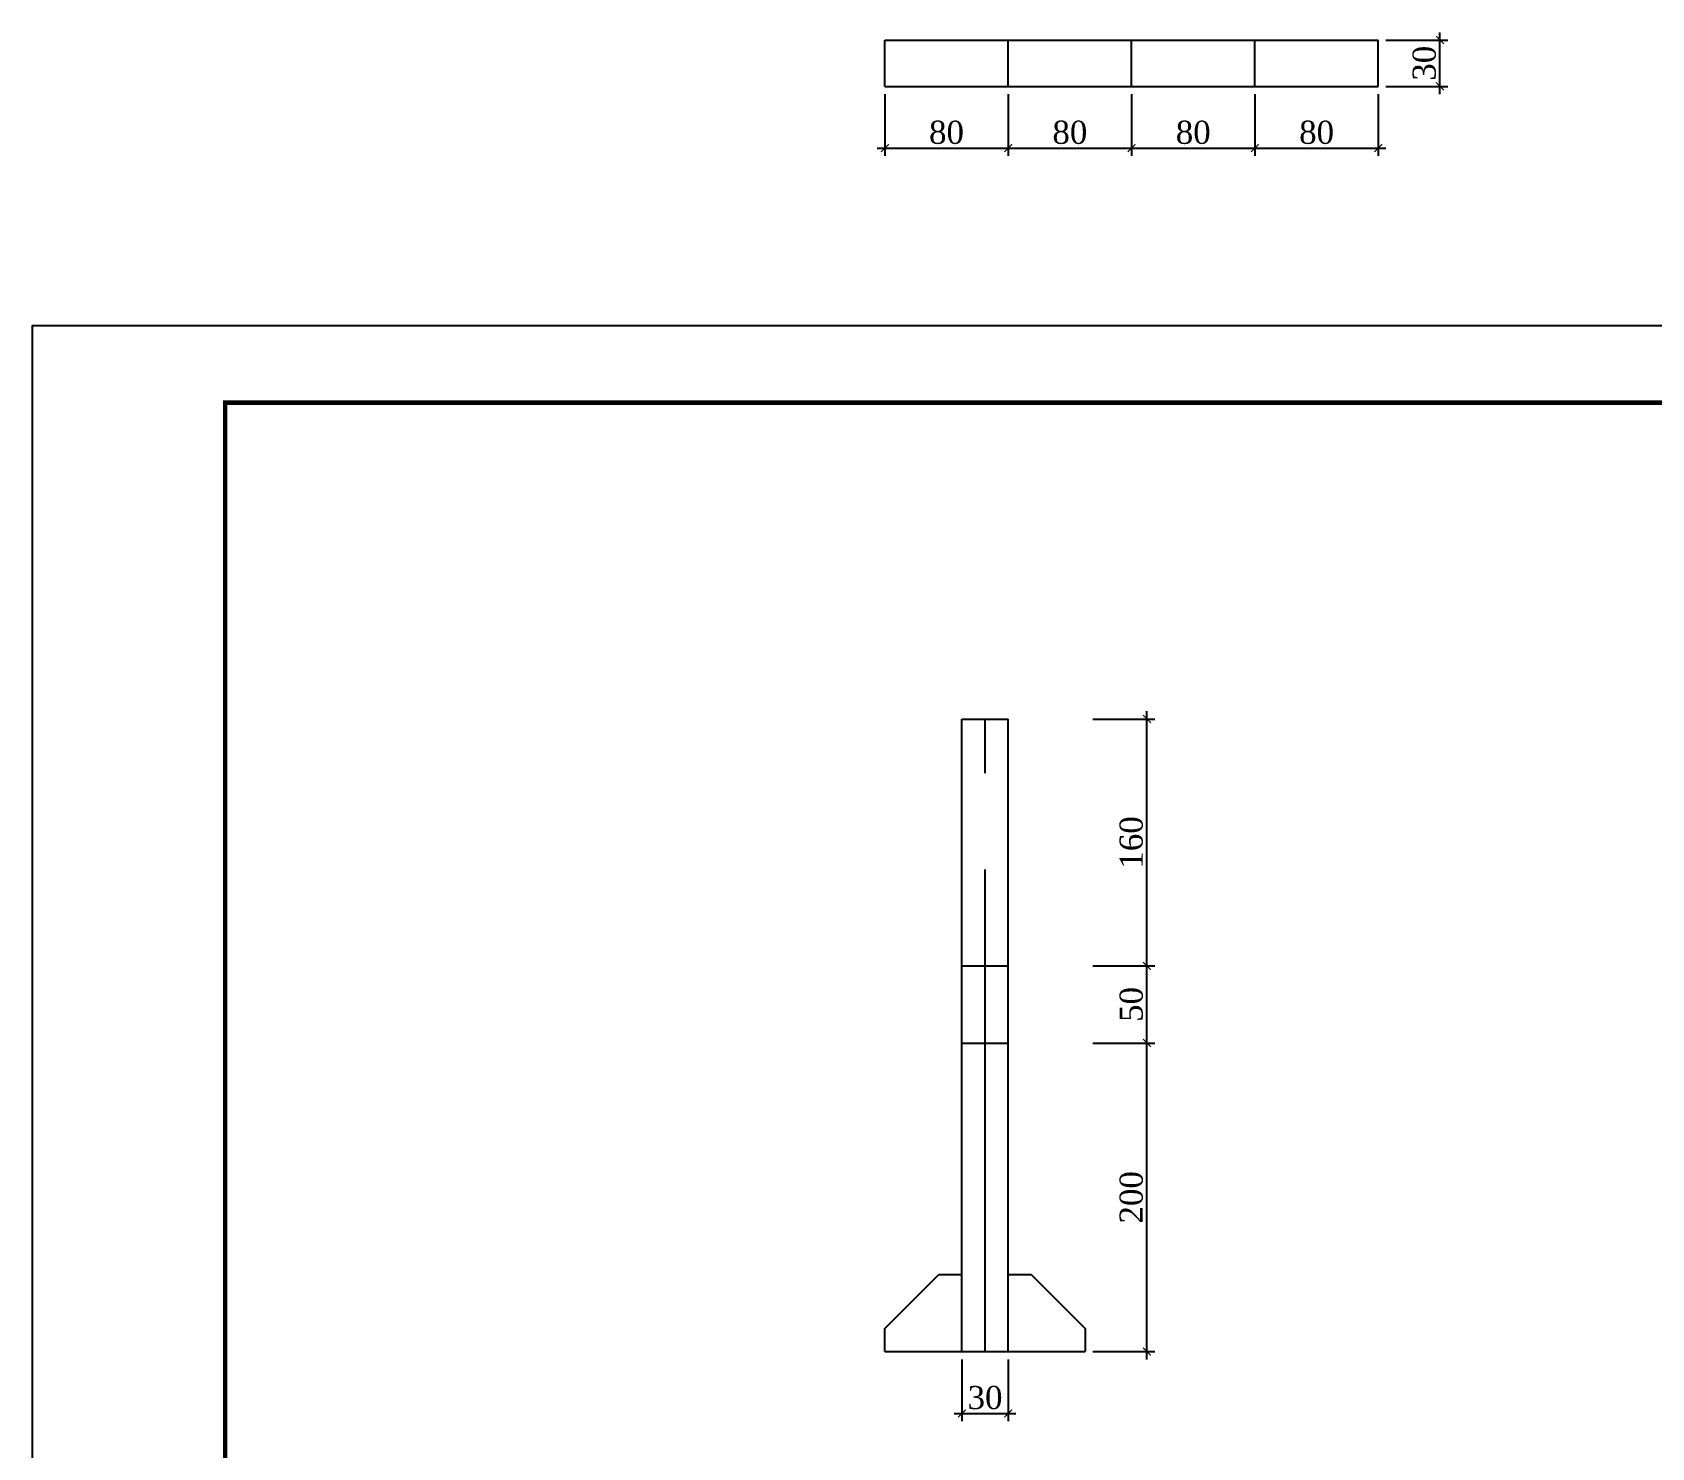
# Model space of a CAD drawing. Extents: x -11055 to 128588, y -900 to 33500.
# Drawn here: x -11055 to 9945, y 15156 to 33500 of the extents above; entities that cross this region are included whole.
import ezdxf
from ezdxf.enums import TextEntityAlignment as Align

# ---------------------------------------------------------------- set-up
doc = ezdxf.new("R2010")
doc.units = 0
doc.header["$LTSCALE"] = 1000
doc.linetypes.add('CENTER', pattern=[2, 1.25, -0.25, 0.25, -0.25])
doc.layers.get('0').update_dxf_attribs({"linetype": 'CONTINUOUS'})
doc.layers.get('Defpoints').update_dxf_attribs({"linetype": 'CONTINUOUS'})
doc.layers.add('1粗实线', color=1, linetype='CONTINUOUS', lineweight=30)
doc.layers.add('HFZT', color=5, linetype='CONTINUOUS', lineweight=15)
doc.styles.add('dd', font='times.ttf')
doc.styles.add('TSSD_NORM', font='tssdeng.shx', dxfattribs={"width": 0.7, "bigfont": 'hztxt.shx'})
doc.dimstyles.get("Standard").update_dxf_attribs({"dimtxt": 0.18, "dimasz": 0.18, "dimexe": 0.18, "dimexo": 0.0625, "dimgap": 0.09, "dimtad": 0, "dimtih": 1, "dimtoh": 1, "dimdec": 4, "dimzin": 0, "dimdsep": 46, "dimtxsty": 'Standard', "dimcen": 0.09, "dimadec": 0, "dimazin": 0, "dimtfac": 1, "dimtdec": 4, "dimtofl": 0, "dimtmove": 0, "dimatfit": 3, "dimfxl": 1, "dimtolj": 1, "dimtzin": 0, "dimarcsym": 0})

# ---------------------------------------------------------------- blocks, each defined once
blk = doc.blocks.new('_ArchTick')
at = {"color": 0, "linetype": 'ByBlock', "const_width": 0.15}
blk.add_lwpolyline([(-0.5, -0.5), (0.5, 0.5)], dxfattribs=at)
blk = doc.blocks.new('*D140')
at = {"color": 0, "lineweight": -2, "transparency": 16777216}
for p, q in [((1000, 16300), (1000, 15500)), ((1600, 16300), (1600, 15500)), ((900, 15600), (1700, 15600))]:
    blk.add_line(p, q, dxfattribs=at)
at = {"layer": 'Defpoints', "color": 0, "transparency": 16777216}
for p in [(1000, 16400), (1600, 16400), (1600, 15600)]:
    blk.add_point(p, dxfattribs=at)
at = {"color": 0, "lineweight": -2, "transparency": 16777216, "xscale": 100, "yscale": 100, "zscale": 100, "rotation": 180}
blk.add_blockref('_ArchTick', (1000, 15600), dxfattribs=at)
at = {"color": 0, "lineweight": -2, "transparency": 16777216, "xscale": 100, "yscale": 100, "zscale": 100}
blk.add_blockref('_ArchTick', (1600, 15600), dxfattribs=at)
at = {"color": 0, "transparency": 16777216, "insert": (1300, 15803), "char_height": 300, "attachment_point": 5, "style": 'dd'}
blk.add_mtext('\\A1;30', dxfattribs=at)
blk = doc.blocks.new('*D141')
at = {"color": 0, "lineweight": -2, "transparency": 16777216}
for p, q in [((2700, 20400), (3500, 20400)), ((3400, 16300), (3400, 20500)), ((2700, 16400), (3500, 16400))]:
    blk.add_line(p, q, dxfattribs=at)
at = {"layer": 'Defpoints', "color": 0, "transparency": 16777216}
for p in [(2600, 20400), (3400, 20400), (2600, 16400)]:
    blk.add_point(p, dxfattribs=at)
at = {"color": 0, "lineweight": -2, "transparency": 16777216, "xscale": 100, "yscale": 100, "zscale": 100}
for p, rotation in [((3400, 20400), 90), ((3400, 16400), 270)]:
    blk.add_blockref('_ArchTick', p, dxfattribs=dict(at, rotation=rotation))
at = {"color": 0, "transparency": 16777216, "insert": (3197, 18400), "char_height": 300, "attachment_point": 5, "rotation": 90, "style": 'dd'}
blk.add_mtext('\\A1;200', dxfattribs=at)
blk = doc.blocks.new('*D142')
at = {"color": 0, "lineweight": -2, "transparency": 16777216}
for p, q in [((3400, 20300), (3400, 21500)), ((2700, 21400), (3500, 21400)), ((2700, 20400), (3500, 20400))]:
    blk.add_line(p, q, dxfattribs=at)
at = {"layer": 'Defpoints', "color": 0, "transparency": 16777216}
for p in [(2600, 21400), (3400, 21400), (2600, 20400)]:
    blk.add_point(p, dxfattribs=at)
at = {"color": 0, "lineweight": -2, "transparency": 16777216, "xscale": 100, "yscale": 100, "zscale": 100}
for p, rotation in [((3400, 21400), 90), ((3400, 20400), 270)]:
    blk.add_blockref('_ArchTick', p, dxfattribs=dict(at, rotation=rotation))
at = {"color": 0, "transparency": 16777216, "insert": (3197, 20900), "char_height": 300, "attachment_point": 5, "rotation": 90, "style": 'dd'}
blk.add_mtext('\\A1;50', dxfattribs=at)
blk = doc.blocks.new('*D143')
at = {"color": 0, "lineweight": -2, "transparency": 16777216}
for p, q in [((2700, 24600), (3500, 24600)), ((3400, 21300), (3400, 24700)), ((2700, 21400), (3500, 21400))]:
    blk.add_line(p, q, dxfattribs=at)
at = {"layer": 'Defpoints', "color": 0, "transparency": 16777216}
for p in [(2600, 24600), (3400, 24600), (2600, 21400)]:
    blk.add_point(p, dxfattribs=at)
at = {"color": 0, "lineweight": -2, "transparency": 16777216, "xscale": 100, "yscale": 100, "zscale": 100}
for p, rotation in [((3400, 24600), 90), ((3400, 21400), 270)]:
    blk.add_blockref('_ArchTick', p, dxfattribs=dict(at, rotation=rotation))
at = {"color": 0, "transparency": 16777216, "insert": (3197, 23000), "char_height": 300, "attachment_point": 5, "rotation": 90, "style": 'dd'}
blk.add_mtext('\\A1;160', dxfattribs=at)
blk = doc.blocks.new('*D144')
at = {"color": 0, "lineweight": -2, "transparency": 16777216}
for p, q in [((0, 32700), (0, 31900)), ((1600, 32700), (1600, 31900)), ((-100, 32000), (1700, 32000))]:
    blk.add_line(p, q, dxfattribs=at)
at = {"layer": 'Defpoints', "color": 0, "transparency": 16777216}
for p in [(0, 32800), (1600, 32800), (1600, 32000)]:
    blk.add_point(p, dxfattribs=at)
at = {"color": 0, "lineweight": -2, "transparency": 16777216, "xscale": 100, "yscale": 100, "zscale": 100, "rotation": 180}
blk.add_blockref('_ArchTick', (0, 32000), dxfattribs=at)
at = {"color": 0, "lineweight": -2, "transparency": 16777216, "xscale": 100, "yscale": 100, "zscale": 100}
blk.add_blockref('_ArchTick', (1600, 32000), dxfattribs=at)
at = {"color": 0, "transparency": 16777216, "insert": (800, 32203), "char_height": 300, "attachment_point": 5, "style": 'dd'}
blk.add_mtext('\\A1;80', dxfattribs=at)
blk = doc.blocks.new('*D145')
at = {"color": 0, "lineweight": -2, "transparency": 16777216}
for p, q in [((1600, 32700), (1600, 31900)), ((3200, 32700), (3200, 31900)), ((1500, 32000), (3300, 32000))]:
    blk.add_line(p, q, dxfattribs=at)
at = {"layer": 'Defpoints', "color": 0, "transparency": 16777216}
for p in [(1600, 32800), (3200, 32800), (3200, 32000)]:
    blk.add_point(p, dxfattribs=at)
at = {"color": 0, "lineweight": -2, "transparency": 16777216, "xscale": 100, "yscale": 100, "zscale": 100, "rotation": 180}
blk.add_blockref('_ArchTick', (1600, 32000), dxfattribs=at)
at = {"color": 0, "lineweight": -2, "transparency": 16777216, "xscale": 100, "yscale": 100, "zscale": 100}
blk.add_blockref('_ArchTick', (3200, 32000), dxfattribs=at)
at = {"color": 0, "transparency": 16777216, "insert": (2400, 32203), "char_height": 300, "attachment_point": 5, "style": 'dd'}
blk.add_mtext('\\A1;80', dxfattribs=at)
blk = doc.blocks.new('*D146')
at = {"color": 0, "lineweight": -2, "transparency": 16777216}
for p, q in [((3200, 32700), (3200, 31900)), ((4800, 32700), (4800, 31900)), ((3100, 32000), (4900, 32000))]:
    blk.add_line(p, q, dxfattribs=at)
at = {"layer": 'Defpoints', "color": 0, "transparency": 16777216}
for p in [(3200, 32800), (4800, 32800), (4800, 32000)]:
    blk.add_point(p, dxfattribs=at)
at = {"color": 0, "lineweight": -2, "transparency": 16777216, "xscale": 100, "yscale": 100, "zscale": 100, "rotation": 180}
blk.add_blockref('_ArchTick', (3200, 32000), dxfattribs=at)
at = {"color": 0, "lineweight": -2, "transparency": 16777216, "xscale": 100, "yscale": 100, "zscale": 100}
blk.add_blockref('_ArchTick', (4800, 32000), dxfattribs=at)
at = {"color": 0, "transparency": 16777216, "insert": (4000, 32203), "char_height": 300, "attachment_point": 5, "style": 'dd'}
blk.add_mtext('\\A1;80', dxfattribs=at)
blk = doc.blocks.new('*D147')
at = {"color": 0, "lineweight": -2, "transparency": 16777216}
for p, q in [((4800, 32700), (4800, 31900)), ((6400, 32700), (6400, 31900)), ((4700, 32000), (6500, 32000))]:
    blk.add_line(p, q, dxfattribs=at)
at = {"layer": 'Defpoints', "color": 0, "transparency": 16777216}
for p in [(4800, 32800), (6400, 32800), (6400, 32000)]:
    blk.add_point(p, dxfattribs=at)
at = {"color": 0, "lineweight": -2, "transparency": 16777216, "xscale": 100, "yscale": 100, "zscale": 100, "rotation": 180}
blk.add_blockref('_ArchTick', (4800, 32000), dxfattribs=at)
at = {"color": 0, "lineweight": -2, "transparency": 16777216, "xscale": 100, "yscale": 100, "zscale": 100}
blk.add_blockref('_ArchTick', (6400, 32000), dxfattribs=at)
at = {"color": 0, "transparency": 16777216, "insert": (5600, 32203), "char_height": 300, "attachment_point": 5, "style": 'dd'}
blk.add_mtext('\\A1;80', dxfattribs=at)
blk = doc.blocks.new('*D148')
at = {"color": 0, "lineweight": -2, "transparency": 16777216}
for p, q in [((6500, 33400), (7300, 33400)), ((7200, 32700), (7200, 33500)), ((6500, 32800), (7300, 32800))]:
    blk.add_line(p, q, dxfattribs=at)
at = {"layer": 'Defpoints', "color": 0, "transparency": 16777216}
for p in [(6400, 33400), (7200, 33400), (6400, 32800)]:
    blk.add_point(p, dxfattribs=at)
at = {"color": 0, "lineweight": -2, "transparency": 16777216, "xscale": 100, "yscale": 100, "zscale": 100}
for p, rotation in [((7200, 33400), 90), ((7200, 32800), 270)]:
    blk.add_blockref('_ArchTick', p, dxfattribs=dict(at, rotation=rotation))
at = {"color": 0, "transparency": 16777216, "insert": (6997, 33100), "char_height": 300, "attachment_point": 5, "rotation": 90, "style": 'dd'}
blk.add_mtext('\\A1;30', dxfattribs=at)
blk = doc.blocks.new('DETK')
at = {"color": 7, "linetype": 'Continuous'}
blk.add_lwpolyline([(0, 0), (0, 29700), (42000, 29700), (42000, 0), (0, 0)], dxfattribs=at)
at = {"layer": '1粗实线', "color": 7, "linetype": 'Continuous', "const_width": 60}
blk.add_lwpolyline([(2500, 1000), (2500, 28700), (41000, 28700), (41000, 1000), (2500, 1000)], dxfattribs=at)
at = {"layer": 'HFZT', "color": 2, "style": 'TSSD_NORM', "width": 0.7}
for tag, height, p in [('比例尺', 250, (40275, 3100)), ('图号', 250, (37501, 1700)), ('日期', 250, (40275, 1700)), ('图名', 400, (31926, 1425))]:
    blk.add_attdef(tag, text='', height=height, dxfattribs=at).set_placement(p, align=Align.MIDDLE)
blk = doc.blocks.new('*D159')
at = {"color": 0, "lineweight": -2, "transparency": 16777216}
for p, q in [((1000, 16300), (1000, 15500)), ((1600, 16300), (1600, 15500)), ((900, 15600), (1700, 15600))]:
    blk.add_line(p, q, dxfattribs=at)
at = {"layer": 'Defpoints', "color": 0, "transparency": 16777216}
for p in [(1000, 16400), (1600, 16400), (1600, 15600)]:
    blk.add_point(p, dxfattribs=at)
at = {"color": 0, "lineweight": -2, "transparency": 16777216, "xscale": 100, "yscale": 100, "zscale": 100, "rotation": 180}
blk.add_blockref('_ArchTick', (1000, 15600), dxfattribs=at)
at = {"color": 0, "lineweight": -2, "transparency": 16777216, "xscale": 100, "yscale": 100, "zscale": 100}
blk.add_blockref('_ArchTick', (1600, 15600), dxfattribs=at)
at = {"color": 0, "transparency": 16777216, "insert": (1300, 15803), "char_height": 300, "attachment_point": 5, "style": 'dd'}
blk.add_mtext('\\A1;30', dxfattribs=at)
blk = doc.blocks.new('*D160')
at = {"color": 0, "lineweight": -2, "transparency": 16777216}
for p, q in [((2700, 20400), (3500, 20400)), ((3400, 16300), (3400, 20500)), ((2700, 16400), (3500, 16400))]:
    blk.add_line(p, q, dxfattribs=at)
at = {"layer": 'Defpoints', "color": 0, "transparency": 16777216}
for p in [(2600, 20400), (3400, 20400), (2600, 16400)]:
    blk.add_point(p, dxfattribs=at)
at = {"color": 0, "lineweight": -2, "transparency": 16777216, "xscale": 100, "yscale": 100, "zscale": 100}
for p, rotation in [((3400, 20400), 90), ((3400, 16400), 270)]:
    blk.add_blockref('_ArchTick', p, dxfattribs=dict(at, rotation=rotation))
at = {"color": 0, "transparency": 16777216, "insert": (3197, 18400), "char_height": 300, "attachment_point": 5, "rotation": 90, "style": 'dd'}
blk.add_mtext('\\A1;200', dxfattribs=at)
blk = doc.blocks.new('*D161')
at = {"color": 0, "lineweight": -2, "transparency": 16777216}
for p, q in [((3400, 20300), (3400, 21500)), ((2700, 21400), (3500, 21400)), ((2700, 20400), (3500, 20400))]:
    blk.add_line(p, q, dxfattribs=at)
at = {"layer": 'Defpoints', "color": 0, "transparency": 16777216}
for p in [(2600, 21400), (3400, 21400), (2600, 20400)]:
    blk.add_point(p, dxfattribs=at)
at = {"color": 0, "lineweight": -2, "transparency": 16777216, "xscale": 100, "yscale": 100, "zscale": 100}
for p, rotation in [((3400, 21400), 90), ((3400, 20400), 270)]:
    blk.add_blockref('_ArchTick', p, dxfattribs=dict(at, rotation=rotation))
at = {"color": 0, "transparency": 16777216, "insert": (3197, 20900), "char_height": 300, "attachment_point": 5, "rotation": 90, "style": 'dd'}
blk.add_mtext('\\A1;50', dxfattribs=at)
blk = doc.blocks.new('*D162')
at = {"color": 0, "lineweight": -2, "transparency": 16777216}
for p, q in [((2700, 24600), (3500, 24600)), ((3400, 21300), (3400, 24700)), ((2700, 21400), (3500, 21400))]:
    blk.add_line(p, q, dxfattribs=at)
at = {"layer": 'Defpoints', "color": 0, "transparency": 16777216}
for p in [(2600, 24600), (3400, 24600), (2600, 21400)]:
    blk.add_point(p, dxfattribs=at)
at = {"color": 0, "lineweight": -2, "transparency": 16777216, "xscale": 100, "yscale": 100, "zscale": 100}
for p, rotation in [((3400, 24600), 90), ((3400, 21400), 270)]:
    blk.add_blockref('_ArchTick', p, dxfattribs=dict(at, rotation=rotation))
at = {"color": 0, "transparency": 16777216, "insert": (3197, 23000), "char_height": 300, "attachment_point": 5, "rotation": 90, "style": 'dd'}
blk.add_mtext('\\A1;160', dxfattribs=at)
blk = doc.blocks.new('*D163')
at = {"color": 0, "lineweight": -2, "transparency": 16777216}
for p, q in [((0, 32700), (0, 31900)), ((1600, 32700), (1600, 31900)), ((-100, 32000), (1700, 32000))]:
    blk.add_line(p, q, dxfattribs=at)
at = {"layer": 'Defpoints', "color": 0, "transparency": 16777216}
for p in [(0, 32800), (1600, 32800), (1600, 32000)]:
    blk.add_point(p, dxfattribs=at)
at = {"color": 0, "lineweight": -2, "transparency": 16777216, "xscale": 100, "yscale": 100, "zscale": 100, "rotation": 180}
blk.add_blockref('_ArchTick', (0, 32000), dxfattribs=at)
at = {"color": 0, "lineweight": -2, "transparency": 16777216, "xscale": 100, "yscale": 100, "zscale": 100}
blk.add_blockref('_ArchTick', (1600, 32000), dxfattribs=at)
at = {"color": 0, "transparency": 16777216, "insert": (800, 32203), "char_height": 300, "attachment_point": 5, "style": 'dd'}
blk.add_mtext('\\A1;80', dxfattribs=at)
blk = doc.blocks.new('*D164')
at = {"color": 0, "lineweight": -2, "transparency": 16777216}
for p, q in [((1600, 32700), (1600, 31900)), ((3200, 32700), (3200, 31900)), ((1500, 32000), (3300, 32000))]:
    blk.add_line(p, q, dxfattribs=at)
at = {"layer": 'Defpoints', "color": 0, "transparency": 16777216}
for p in [(1600, 32800), (3200, 32800), (3200, 32000)]:
    blk.add_point(p, dxfattribs=at)
at = {"color": 0, "lineweight": -2, "transparency": 16777216, "xscale": 100, "yscale": 100, "zscale": 100, "rotation": 180}
blk.add_blockref('_ArchTick', (1600, 32000), dxfattribs=at)
at = {"color": 0, "lineweight": -2, "transparency": 16777216, "xscale": 100, "yscale": 100, "zscale": 100}
blk.add_blockref('_ArchTick', (3200, 32000), dxfattribs=at)
at = {"color": 0, "transparency": 16777216, "insert": (2400, 32203), "char_height": 300, "attachment_point": 5, "style": 'dd'}
blk.add_mtext('\\A1;80', dxfattribs=at)
blk = doc.blocks.new('*D165')
at = {"color": 0, "lineweight": -2, "transparency": 16777216}
for p, q in [((3200, 32700), (3200, 31900)), ((4800, 32700), (4800, 31900)), ((3100, 32000), (4900, 32000))]:
    blk.add_line(p, q, dxfattribs=at)
at = {"layer": 'Defpoints', "color": 0, "transparency": 16777216}
for p in [(3200, 32800), (4800, 32800), (4800, 32000)]:
    blk.add_point(p, dxfattribs=at)
at = {"color": 0, "lineweight": -2, "transparency": 16777216, "xscale": 100, "yscale": 100, "zscale": 100, "rotation": 180}
blk.add_blockref('_ArchTick', (3200, 32000), dxfattribs=at)
at = {"color": 0, "lineweight": -2, "transparency": 16777216, "xscale": 100, "yscale": 100, "zscale": 100}
blk.add_blockref('_ArchTick', (4800, 32000), dxfattribs=at)
at = {"color": 0, "transparency": 16777216, "insert": (4000, 32203), "char_height": 300, "attachment_point": 5, "style": 'dd'}
blk.add_mtext('\\A1;80', dxfattribs=at)
blk = doc.blocks.new('*D166')
at = {"color": 0, "lineweight": -2, "transparency": 16777216}
for p, q in [((4800, 32700), (4800, 31900)), ((6400, 32700), (6400, 31900)), ((4700, 32000), (6500, 32000))]:
    blk.add_line(p, q, dxfattribs=at)
at = {"layer": 'Defpoints', "color": 0, "transparency": 16777216}
for p in [(4800, 32800), (6400, 32800), (6400, 32000)]:
    blk.add_point(p, dxfattribs=at)
at = {"color": 0, "lineweight": -2, "transparency": 16777216, "xscale": 100, "yscale": 100, "zscale": 100, "rotation": 180}
blk.add_blockref('_ArchTick', (4800, 32000), dxfattribs=at)
at = {"color": 0, "lineweight": -2, "transparency": 16777216, "xscale": 100, "yscale": 100, "zscale": 100}
blk.add_blockref('_ArchTick', (6400, 32000), dxfattribs=at)
at = {"color": 0, "transparency": 16777216, "insert": (5600, 32203), "char_height": 300, "attachment_point": 5, "style": 'dd'}
blk.add_mtext('\\A1;80', dxfattribs=at)
blk = doc.blocks.new('*D167')
at = {"color": 0, "lineweight": -2, "transparency": 16777216}
for p, q in [((6500, 33400), (7300, 33400)), ((7200, 32700), (7200, 33500)), ((6500, 32800), (7300, 32800))]:
    blk.add_line(p, q, dxfattribs=at)
at = {"layer": 'Defpoints', "color": 0, "transparency": 16777216}
for p in [(6400, 33400), (7200, 33400), (6400, 32800)]:
    blk.add_point(p, dxfattribs=at)
at = {"color": 0, "lineweight": -2, "transparency": 16777216, "xscale": 100, "yscale": 100, "zscale": 100}
for p, rotation in [((7200, 33400), 90), ((7200, 32800), 270)]:
    blk.add_blockref('_ArchTick', p, dxfattribs=dict(at, rotation=rotation))
at = {"color": 0, "transparency": 16777216, "insert": (6997, 33100), "char_height": 300, "attachment_point": 5, "rotation": 90, "style": 'dd'}
blk.add_mtext('\\A1;30', dxfattribs=at)

msp = doc.modelspace()

# ---------------------------------------------------------------- linework, layer by layer
for p, q in [((0, 33400), (6400, 33400)), ((0, 32800), (0, 33400)), ((0, 33400), (6400, 33400)), ((0, 32800), (0, 33400)), ((1600, 32800), (1600, 33400)), ((1600, 32800), (1600, 33400)), ((3200, 32800), (3200, 33400)), ((3200, 32800), (3200, 33400)), ((4800, 32800), (4800, 33400)), ((4800, 32800), (4800, 33400)), ((6400, 32800), (6400, 33400)), ((6400, 32800), (6400, 33400)), ((0, 32800), (6400, 32800)), ((0, 32800), (6400, 32800)), ((1000, 16400), (1000, 24600)), ((1000, 24600), (1600, 24600)), ((1000, 16400), (1000, 24600)), ((1000, 24600), (1600, 24600)), ((1600, 16400), (1600, 24600)), ((1600, 16400), (1600, 24600)), ((1000, 21400), (1600, 21400)), ((1000, 21400), (1600, 21400)), ((1000, 20400), (1600, 20400)), ((1000, 20400), (1600, 20400)), ((0, 16700), (700, 17400)), ((0, 16700), (700, 17400)), ((700, 17400), (1000, 17400)), ((700, 17400), (1000, 17400)), ((1600, 17400), (1900, 17400)), ((1600, 17400), (1900, 17400)), ((1900, 17400), (2600, 16700)), ((1900, 17400), (2600, 16700)), ((0, 16400), (0, 16700)), ((0, 16400), (0, 16700)), ((2600, 16700), (2600, 16400)), ((2600, 16700), (2600, 16400)), ((0, 16400), (1000, 16400)), ((0, 16400), (1000, 16400)), ((1000, 16400), (1600, 16400)), ((1000, 16400), (1600, 16400)), ((1600, 16400), (2600, 16400)), ((1600, 16400), (2600, 16400))]:
    msp.add_line(p, q)
at = {"linetype": 'CENTER', "ltscale": 5}
msp.add_line((1300, 16400), (1300, 24600), dxfattribs=at)
msp.add_line((1300, 16400), (1300, 24600), dxfattribs=at)

# ---------------------------------------------------------------- block references
msp.add_blockref('DETK', (-11055.1728, 0))

# ---------------------------------------------------------------- dimensions: what is measured, and where the dimension line sits
for p1, p2, text, picture, middle in [((6400, 32800), (6400, 33400), '30', '*D148', (6997.40447, 33100)), ((6400, 32800), (6400, 33400), '30', '*D167', (6997.40447, 33100)), ((0, 32800), (1600, 32800), '80', '*D144', (800, 32202.59553)), ((0, 32800), (1600, 32800), '80', '*D163', (800, 32202.59553)), ((1600, 32800), (3200, 32800), '80', '*D145', (2400, 32202.59553)), ((1600, 32800), (3200, 32800), '80', '*D164', (2400, 32202.59553)), ((3200, 32800), (4800, 32800), '80', '*D146', (4000, 32202.59553)), ((3200, 32800), (4800, 32800), '80', '*D165', (4000, 32202.59553)), ((4800, 32800), (6400, 32800), '80', '*D147', (5600, 32202.59553)), ((4800, 32800), (6400, 32800), '80', '*D166', (5600, 32202.59553)), ((2600, 21400), (2600, 24600), '160', '*D143', (3197.40447, 23000)), ((2600, 21400), (2600, 24600), '160', '*D162', (3197.40447, 23000)), ((2600, 20400), (2600, 21400), '50', '*D142', (3197.40447, 20900)), ((2600, 20400), (2600, 21400), '50', '*D161', (3197.40447, 20900)), ((2600, 16400), (2600, 20400), '200', '*D141', (3197.40447, 18400)), ((2600, 16400), (2600, 20400), '200', '*D160', (3197.40447, 18400)), ((1000, 16400), (1600, 16400), '30', '*D140', (1300, 15802.59553)), ((1000, 16400), (1600, 16400), '30', '*D159', (1300, 15802.59553))]:
    dim = msp.add_aligned_dim(p1=p1, p2=p2, distance=-800, text=text, dimstyle='Standard', override={"dimtxt": 300, "dimasz": 100, "dimexe": 100, "dimexo": 100, "dimgap": 50, "dimtad": 1, "dimjust": 0, "dimtih": 0, "dimtxsty": 'dd', "dimblk1": 'ArchTick', "dimblk2": 'ArchTick', "dimsah": 1, "dimdle": 100})
    dim.commit()
    dim.dimension.update_dxf_attribs({"geometry": picture, "text_midpoint": middle})

doc.saveas('drawing.dxf')
